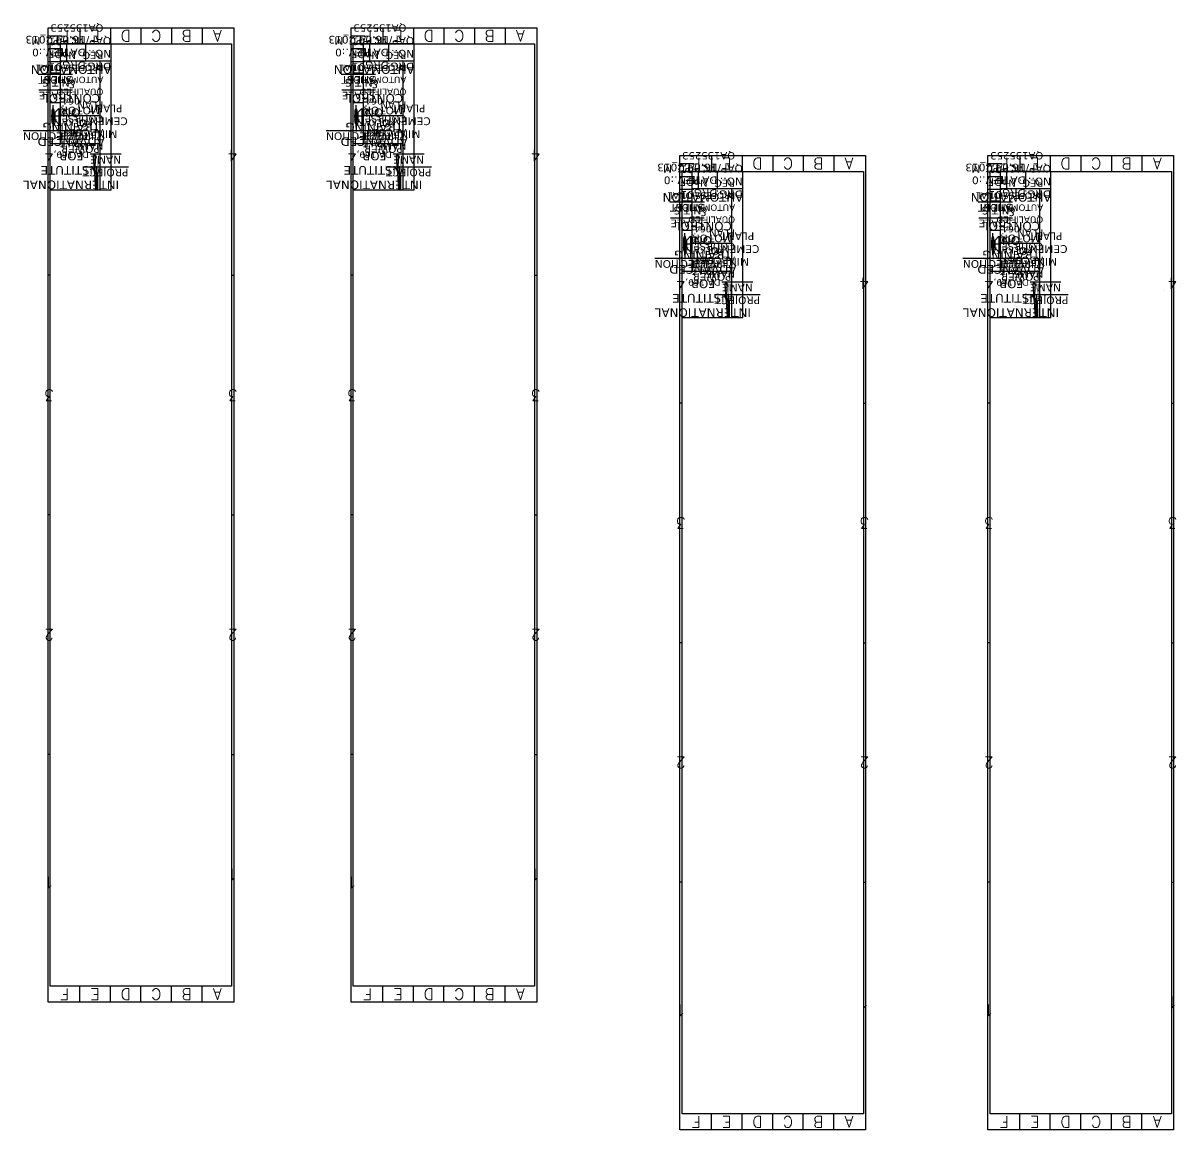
# Model space of a CAD drawing. Header units: millimetres. Extents: x -9791142 to 63260, y -4809864 to 11955173.
# Drawn here: x -5691632 to -1894335, y 8309734 to 11955173 of the extents above; entities that cross this region are included whole.
import ezdxf
from ezdxf.enums import TextEntityAlignment as Align

# ---------------------------------------------------------------- set-up
doc = ezdxf.new("R2010")
doc.units = ezdxf.units.MM
doc.header["$LTSCALE"] = 5
doc.styles.add('style2', font='verdana.ttf')

# ---------------------------------------------------------------- blocks, each defined once
blk = doc.blocks.new('SAMPLE_PAGE')
h = blk.add_hatch(color=140)
h.paths.add_polyline_path([(16629.1, -10414), (16626.1, -10414), (16626.1, -10466.3), (16629.1, -10466.3)])
h.paths.add_polyline_path([(16641.4, -10414), (16638.4, -10414), (16638.4, -10466.3), (16641.4, -10466.3)])
for color, points in [(2, [(16672, -10414), (16649, -10466.3), (16695, -10466.3)]), (2, [(23787.4, -10414), (23764.4, -10466.3), (23810.4, -10466.3)]), (1, [(16695.4, -10467.3), (16672.4, -10519.6), (16718.4, -10519.6)]), (1, [(23810.8, -10467.3), (23787.8, -10519.6), (23833.8, -10519.6)]), (2, [(31377.1, -10813.1), (31354.1, -10865.5), (31400.2, -10865.5)]), (2, [(38373.9, -10813.1), (38350.9, -10865.5), (38397, -10865.5)]), (1, [(31400.6, -10866.4), (31377.6, -10918.7), (31423.6, -10918.7)]), (1, [(38397.4, -10866.4), (38374.4, -10918.7), (38420.4, -10918.7)])]:
    blk.add_hatch(color=color).paths.add_polyline_path(points)
h = blk.add_hatch(color=140)
h.paths.add_polyline_path([(23744.5, -10414), (23741.5, -10414), (23741.5, -10466.3), (23744.5, -10466.3)])
h.paths.add_polyline_path([(23756.8, -10414), (23753.8, -10414), (23753.8, -10466.3), (23756.8, -10466.3)])
h = blk.add_hatch(color=140)
h.paths.add_polyline_path([(31334.3, -10813.1), (31331.3, -10813.1), (31331.3, -10865.5), (31334.3, -10865.5)])
h.paths.add_polyline_path([(31346.5, -10813.1), (31343.5, -10813.1), (31343.5, -10865.5), (31346.5, -10865.5)])
h = blk.add_hatch(color=140)
h.paths.add_polyline_path([(38331.1, -10813.1), (38328.1, -10813.1), (38328.1, -10865.5), (38331.1, -10865.5)])
h.paths.add_polyline_path([(38343.3, -10813.1), (38340.3, -10813.1), (38340.3, -10865.5), (38343.3, -10865.5)])
at = {"color": 6}
for p, q in [((14209.1, -7875.7), (14209.1, -7925.7)), ((14914.5, -7875.7), (14914.5, -7925.7)), ((15619.8, -7875.7), (15619.8, -7925.7)), ((16325.2, -7875.7), (16325.2, -7925.7)), ((17030.5, -7875.7), (17030.5, -7925.7)), ((21324.5, -7875.7), (21324.5, -7925.7)), ((22029.9, -7875.7), (22029.9, -7925.7)), ((22735.2, -7875.7), (22735.2, -7925.7)), ((23440.6, -7875.7), (23440.6, -7925.7)), ((24145.9, -7875.7), (24145.9, -7925.7)), ((28914.3, -8274.8), (28914.3, -8324.8)), ((29619.6, -8274.8), (29619.6, -8324.8)), ((30325, -8274.8), (30325, -8324.8)), ((31030.3, -8274.8), (31030.3, -8324.8)), ((31735.7, -8274.8), (31735.7, -8324.8)), ((35911.1, -8274.8), (35911.1, -8324.8)), ((36616.4, -8274.8), (36616.4, -8324.8)), ((37321.8, -8274.8), (37321.8, -8324.8)), ((38027.1, -8274.8), (38027.1, -8324.8)), ((38732.5, -8274.8), (38732.5, -8324.8)), ((13526.3, -8649), (13476.3, -8649)), ((17713.4, -8649), (17763.1, -8649)), ((20641.7, -8649), (20591.7, -8649)), ((24828.8, -8649), (24878.5, -8649)), ((28231.4, -9048.1), (28181.4, -9048.1)), ((32418.5, -9048.1), (32468.3, -9048.1)), ((35228.2, -9048.1), (35178.2, -9048.1)), ((39415.3, -9048.1), (39465.1, -9048.1)), ((13526.3, -9397.2), (13476.3, -9397.2)), ((17713.4, -9397.2), (17763.4, -9397.2)), ((20641.7, -9397.2), (20591.7, -9397.2)), ((24828.8, -9397.2), (24878.8, -9397.2)), ((28231.4, -9796.3), (28181.4, -9796.3)), ((32418.5, -9796.3), (32468.5, -9796.3)), ((35228.2, -9796.3), (35178.2, -9796.3)), ((39415.3, -9796.3), (39465.3, -9796.3)), ((13526.3, -10145.5), (13476.3, -10145.5)), ((17713.4, -10145.5), (17763.4, -10145.5)), ((20641.7, -10145.5), (20591.7, -10145.5)), ((24828.8, -10145.5), (24878.8, -10145.5)), ((28231.4, -10544.6), (28181.4, -10544.6)), ((32418.5, -10544.6), (32468.5, -10544.6)), ((35228.2, -10544.6), (35178.2, -10544.6)), ((39415.3, -10544.6), (39465.3, -10544.6)), ((14209.1, -10918.7), (14209.1, -10868.7)), ((14914.5, -10918.7), (14914.5, -10868.7)), ((15619.8, -10918.7), (15619.8, -10868.7)), ((16325.2, -10918.7), (16325.2, -10868.7)), ((17030.5, -10918.7), (17030.5, -10868.7)), ((21324.5, -10918.7), (21324.5, -10868.7)), ((22029.9, -10918.7), (22029.9, -10868.7)), ((22735.2, -10918.7), (22735.2, -10868.7)), ((23440.6, -10918.7), (23440.6, -10868.7)), ((24145.9, -10918.7), (24145.9, -10868.7)), ((28914.3, -11317.8), (28914.3, -11267.8)), ((29619.6, -11317.8), (29619.6, -11267.8)), ((30325, -11317.8), (30325, -11267.8)), ((31030.3, -11317.8), (31030.3, -11267.8)), ((31735.7, -11317.8), (31735.7, -11267.8)), ((35911.1, -11317.8), (35911.1, -11267.8)), ((36616.4, -11317.8), (36616.4, -11267.8)), ((37321.8, -11317.8), (37321.8, -11267.8)), ((38027.1, -11317.8), (38027.1, -11267.8)), ((38732.5, -11317.8), (38732.5, -11267.8))]:
    blk.add_line(p, q, dxfattribs=at)
at = {"color": 84}
for p, q in [((17713.4, -10387.9), (17713.4, -10868.7)), ((24828.8, -10387.9), (24828.8, -10868.7)), ((16308.7, -10411.8), (16308.7, -10868.7)), ((16308.7, -10411.8), (17726.7, -10411.8)), ((16563.5, -10411.8), (16563.5, -10814.5)), ((23424.1, -10411.8), (23424.1, -10868.7)), ((23424.1, -10411.8), (24842.1, -10411.8)), ((23678.9, -10411.8), (23678.9, -10814.5)), ((16563.5, -10556.2), (17713.4, -10556.2)), ((17478.4, -10556.2), (17478.4, -10868.7)), ((23678.9, -10556.2), (24828.8, -10556.2)), ((24593.8, -10556.2), (24593.8, -10868.7)), ((16563.5, -10644), (17478.4, -10644)), ((23678.9, -10644), (24593.8, -10644)), ((17478.4, -10684.7), (17713.4, -10684.7)), ((24593.8, -10684.7), (24828.8, -10684.7)), ((17478.4, -10776.7), (17713.4, -10776.7)), ((24593.8, -10776.7), (24828.8, -10776.7)), ((32418.5, -10787), (32418.5, -11267.8)), ((39415.3, -10787), (39415.3, -11267.8)), ((16308.7, -10814.5), (17478.4, -10814.5)), ((16893.5, -10814.5), (16893.5, -10868.7)), ((17329.8, -10814.5), (17329.8, -10868.7)), ((23424.1, -10814.5), (24593.8, -10814.5)), ((24008.9, -10814.5), (24008.9, -10868.7)), ((24445.2, -10814.5), (24445.2, -10868.7)), ((31013.8, -10810.9), (31013.8, -11267.8)), ((31013.8, -10810.9), (32431.9, -10810.9)), ((31268.7, -10810.9), (31268.7, -11213.6)), ((38010.6, -10810.9), (38010.6, -11267.8)), ((38010.6, -10810.9), (39428.7, -10810.9)), ((38265.5, -10810.9), (38265.5, -11213.6)), ((16308.7, -10868.7), (17713.4, -10868.7)), ((23424.1, -10868.7), (24828.8, -10868.7)), ((31268.7, -10955.4), (32418.5, -10955.4)), ((32183.5, -10955.4), (32183.5, -11267.8)), ((38265.5, -10955.4), (39415.3, -10955.4)), ((39180.3, -10955.4), (39180.3, -11267.8)), ((31268.7, -11043.2), (32183.5, -11043.2)), ((38265.5, -11043.2), (39180.3, -11043.2)), ((32183.5, -11083.8), (32418.5, -11083.8)), ((39180.3, -11083.8), (39415.3, -11083.8)), ((32183.5, -11175.8), (32418.5, -11175.8)), ((39180.3, -11175.8), (39415.3, -11175.8)), ((31013.8, -11213.6), (32183.5, -11213.6)), ((31598.7, -11213.6), (31598.7, -11267.8)), ((32034.9, -11213.6), (32034.9, -11267.8)), ((38010.6, -11213.6), (39180.3, -11213.6)), ((38595.5, -11213.6), (38595.5, -11267.8)), ((39031.7, -11213.6), (39031.7, -11267.8)), ((31013.8, -11267.8), (32418.5, -11267.8)), ((38010.6, -11267.8), (39415.3, -11267.8))]:
    blk.add_line(p, q, dxfattribs=at)
at = {"color": 140}
for p, q in [((16629.1, -10414), (16626.1, -10414)), ((16626.1, -10466.3), (16626.1, -10414)), ((16641.4, -10414), (16638.4, -10414)), ((16638.4, -10466.3), (16638.4, -10414)), ((16641.4, -10466.3), (16641.4, -10414)), ((23744.5, -10414), (23741.5, -10414)), ((23741.5, -10466.3), (23741.5, -10414)), ((23756.8, -10414), (23753.8, -10414)), ((23753.8, -10466.3), (23753.8, -10414)), ((23756.8, -10466.3), (23756.8, -10414)), ((31334.3, -10813.1), (31331.3, -10813.1)), ((31331.3, -10865.5), (31331.3, -10813.1)), ((31346.5, -10813.1), (31343.5, -10813.1)), ((31343.5, -10865.5), (31343.5, -10813.1)), ((31346.5, -10865.5), (31346.5, -10813.1)), ((38331.1, -10813.1), (38328.1, -10813.1)), ((38328.1, -10865.5), (38328.1, -10813.1)), ((38343.3, -10813.1), (38340.3, -10813.1)), ((38340.3, -10865.5), (38340.3, -10813.1)), ((38343.3, -10865.5), (38343.3, -10813.1))]:
    blk.add_line(p, q, dxfattribs=at)
at = {"color": 2}
for p, q in [((16649, -10466.3), (16672, -10414)), ((16695, -10466.3), (16672, -10414)), ((23764.4, -10466.3), (23787.4, -10414)), ((23810.4, -10466.3), (23787.4, -10414)), ((16649, -10466.3), (16695, -10466.3)), ((23764.4, -10466.3), (23810.4, -10466.3)), ((31354.1, -10865.5), (31377.1, -10813.1)), ((31400.2, -10865.5), (31377.1, -10813.1)), ((38350.9, -10865.5), (38373.9, -10813.1)), ((38397, -10865.5), (38373.9, -10813.1)), ((31354.1, -10865.5), (31400.2, -10865.5)), ((38350.9, -10865.5), (38397, -10865.5))]:
    blk.add_line(p, q, dxfattribs=at)
at = {"color": 4}
for p, q in [((16626.1, -10466.3), (16629.1, -10466.3)), ((16638.4, -10466.3), (16641.4, -10466.3)), ((23741.5, -10466.3), (23744.5, -10466.3)), ((23753.8, -10466.3), (23756.8, -10466.3)), ((31331.3, -10865.5), (31334.3, -10865.5)), ((31343.5, -10865.5), (31346.5, -10865.5)), ((38328.1, -10865.5), (38331.1, -10865.5)), ((38340.3, -10865.5), (38343.3, -10865.5))]:
    blk.add_line(p, q, dxfattribs=at)
at = {"color": 1}
for p, q in [((16672.4, -10519.6), (16695.4, -10467.3)), ((16695.4, -10467.3), (16718.4, -10519.6)), ((23787.8, -10519.6), (23810.8, -10467.3)), ((23810.8, -10467.3), (23833.8, -10519.6)), ((16672.4, -10519.6), (16718.4, -10519.6)), ((23787.8, -10519.6), (23833.8, -10519.6)), ((31377.6, -10918.7), (31400.6, -10866.4)), ((31400.6, -10866.4), (31423.6, -10918.7)), ((38374.4, -10918.7), (38397.4, -10866.4)), ((38397.4, -10866.4), (38420.4, -10918.7)), ((31377.6, -10918.7), (31423.6, -10918.7)), ((38374.4, -10918.7), (38420.4, -10918.7))]:
    blk.add_line(p, q, dxfattribs=at)
at = {"lineweight": 9, "ltscale": 5}
for p, q in [((13678.9, -10497), (13678.9, -10497)), ((20794.3, -10497), (20794.3, -10497)), ((28384.1, -10896.1), (28384.1, -10896.1)), ((35380.9, -10896.1), (35380.9, -10896.1))]:
    blk.add_line(p, q, dxfattribs=at)
at = {"color": 160}
for p, q in [((17516.9, -10617.9), (17601.2, -10629.7)), ((17650.6, -10607.9), (17650.6, -10676.5)), ((24632.3, -10617.9), (24716.6, -10629.7)), ((24766, -10607.9), (24766, -10676.5)), ((17506.9, -10642.2), (17684.9, -10642.2)), ((17516.9, -10666.5), (17601.2, -10654.7)), ((24622.3, -10642.2), (24800.3, -10642.2)), ((24632.3, -10666.5), (24716.6, -10654.7)), ((32222, -11017), (32306.4, -11028.8)), ((32355.8, -11007), (32355.8, -11075.6)), ((39218.8, -11017), (39303.2, -11028.8)), ((39352.6, -11007), (39352.6, -11075.6)), ((32212, -11041.3), (32390.1, -11041.3)), ((32222, -11065.6), (32306.4, -11053.8)), ((39208.8, -11041.3), (39386.9, -11041.3)), ((39218.8, -11065.6), (39303.2, -11053.8))]:
    blk.add_line(p, q, dxfattribs=at)
at = {"color": 240}
for points in [[(13476.3, -7875.7), (17763.4, -7875.7), (17763.4, -10918.7), (13476.3, -10918.7)], [(20591.7, -7875.7), (24878.8, -7875.7), (24878.8, -10918.7), (20591.7, -10918.7)], [(13526.3, -7925.7), (17713.4, -7925.7), (17713.4, -10868.7), (13526.3, -10868.7)], [(20641.7, -7925.7), (24828.8, -7925.7), (24828.8, -10868.7), (20641.7, -10868.7)], [(28181.4, -8274.8), (32468.5, -8274.8), (32468.5, -11317.8), (28181.4, -11317.8)], [(35178.2, -8274.8), (39465.3, -8274.8), (39465.3, -11317.8), (35178.2, -11317.8)], [(28231.4, -8324.8), (32418.5, -8324.8), (32418.5, -11267.8), (28231.4, -11267.8)], [(35228.2, -8324.8), (39415.3, -8324.8), (39415.3, -11267.8), (35228.2, -11267.8)]]:
    blk.add_lwpolyline(points, close=True, dxfattribs=at)
at = {"color": 160}
for points in [[(17516.9, -10666.5), (17516.9, -10617.9)], [(24632.3, -10666.5), (24632.3, -10617.9)], [(17601.2, -10629.7), (17601.2, -10654.7)], [(24716.6, -10629.7), (24716.6, -10654.7)], [(32222, -11065.6), (32222, -11017)], [(39218.8, -11065.6), (39218.8, -11017)], [(32306.4, -11028.8), (32306.4, -11053.8)], [(39303.2, -11028.8), (39303.2, -11053.8)]]:
    blk.add_lwpolyline(points, dxfattribs=at)
for centre, radius in [((17650.6, -10642.2), 24.3), ((24766, -10642.2), 24.3), ((17650.6, -10642.2), 12.5), ((24766, -10642.2), 12.5), ((32355.8, -11041.3), 24.3), ((39352.6, -11041.3), 24.3), ((32355.8, -11041.3), 12.5), ((39352.6, -11041.3), 12.5)]:
    blk.add_circle(centre, radius, dxfattribs=at)
at = {"color": 140, "style": 'style2'}
for p in [(16625.1, -10519.1), (23740.5, -10519.1), (31330.2, -10918.2), (38327, -10918.2)]:
    blk.add_text('TC', height=50.87, dxfattribs=at).set_placement(p, align=Align.CENTER)
at = {"color": 2, "char_height": 35, "attachment_point": 5, "style": 'style2'}
for s, insert, width in [('{\\Fromans|c0;A}', (13856.5, -7900.7), 705.35), ('{\\Fromans|c0;B}', (14561.8, -7900.7), 705.35), ('{\\Fromans|c0;C}', (15267.2, -7900.7), 705.35), ('{\\Fromans|c0;D}', (15972.5, -7900.7), 705.35), ('{\\Fromans|c0;E}', (16677.9, -7900.7), 705.35), ('\\pxqc;{\\Fromans|c0;F}', (17383.2, -7900.7), 705.35), ('{\\Fromans|c0;A}', (20971.9, -7900.7), 705.35), ('{\\Fromans|c0;B}', (21677.2, -7900.7), 705.35), ('{\\Fromans|c0;C}', (22382.6, -7900.7), 705.35), ('{\\Fromans|c0;D}', (23087.9, -7900.7), 705.35), ('{\\Fromans|c0;E}', (23793.3, -7900.7), 705.35), ('\\pxqc;{\\Fromans|c0;F}', (24498.6, -7900.7), 705.35), ('{\\Fromans|c0;1}', (17741.3, -8249.8), 50), ('{\\Fromans|c0;1}', (24856.7, -8249.8), 50), ('{\\Fromans|c0;1}', (13501.3, -8274.8), 50), ('{\\Fromans|c0;1}', (20616.7, -8274.8), 50), ('{\\Fromans|c0;A}', (28561.6, -8299.8), 705.35), ('{\\Fromans|c0;B}', (29267, -8299.8), 705.35), ('{\\Fromans|c0;C}', (29972.3, -8299.8), 705.35), ('{\\Fromans|c0;D}', (30677.7, -8299.8), 705.35), ('{\\Fromans|c0;E}', (31383, -8299.8), 705.35), ('\\pxqc;{\\Fromans|c0;F}', (32088.4, -8299.8), 705.35), ('{\\Fromans|c0;A}', (35558.4, -8299.8), 705.35), ('{\\Fromans|c0;B}', (36263.8, -8299.8), 705.35), ('{\\Fromans|c0;C}', (36969.1, -8299.8), 705.35), ('{\\Fromans|c0;D}', (37674.5, -8299.8), 705.35), ('{\\Fromans|c0;E}', (38379.8, -8299.8), 705.35), ('\\pxqc;{\\Fromans|c0;F}', (39085.2, -8299.8), 705.35), ('{\\Fromans|c0;1}', (32446.4, -8649), 50), ('{\\Fromans|c0;1}', (39443.2, -8649), 50), ('{\\Fromans|c0;1}', (28206.4, -8674), 50), ('{\\Fromans|c0;1}', (35203.2, -8674), 50), ('{\\Fromans|c0;2}', (13501.3, -9023.1), 50), ('{\\Fromans|c0;2}', (17741.3, -9023.1), 50), ('{\\Fromans|c0;2}', (20616.7, -9023.1), 50), ('{\\Fromans|c0;2}', (24856.7, -9023.1), 50), ('{\\Fromans|c0;2}', (28206.4, -9422.2), 50), ('{\\Fromans|c0;2}', (32446.4, -9422.2), 50), ('{\\Fromans|c0;2}', (35203.2, -9422.2), 50), ('{\\Fromans|c0;2}', (39443.2, -9422.2), 50), ('{\\Fromans|c0;3}', (13501.3, -9771.3), 50), ('{\\Fromans|c0;3}', (17741.3, -9771.3), 50), ('{\\Fromans|c0;3}', (20616.7, -9771.3), 50), ('{\\Fromans|c0;3}', (24856.7, -9771.3), 50), ('{\\Fromans|c0;3}', (28206.4, -10170.5), 50), ('{\\Fromans|c0;3}', (32446.4, -10170.5), 50), ('{\\Fromans|c0;3}', (35203.2, -10170.5), 50), ('{\\Fromans|c0;3}', (39443.2, -10170.5), 50), ('{\\Fromans|c0;4}', (13501.3, -10519.6), 50), ('{\\Fromans|c0;4}', (17738.4, -10519.6), 50), ('{\\Fromans|c0;4}', (20616.7, -10519.6), 50), ('{\\Fromans|c0;4}', (24853.8, -10519.6), 50), ('{\\Fromans|c0;A}', (13856.5, -10893.7), 705.35), ('{\\Fromans|c0;B}', (14561.8, -10893.7), 705.35), ('{\\Fromans|c0;C}', (15267.2, -10893.7), 705.35), ('{\\Fromans|c0;D}', (15972.5, -10893.7), 705.35), ('{\\Fromans|c0;E}', (16677.9, -10893.7), 705.35), ('\\pxqc;{\\Fromans|c0;F}', (17383.2, -10893.7), 705.35), ('{\\Fromans|c0;A}', (20971.9, -10893.7), 705.35), ('{\\Fromans|c0;B}', (21677.2, -10893.7), 705.35), ('{\\Fromans|c0;C}', (22382.6, -10893.7), 705.35), ('{\\Fromans|c0;D}', (23087.9, -10893.7), 705.35), ('{\\Fromans|c0;E}', (23793.3, -10893.7), 705.35), ('\\pxqc;{\\Fromans|c0;F}', (24498.6, -10893.7), 705.35), ('{\\Fromans|c0;4}', (28206.4, -10918.7), 50), ('{\\Fromans|c0;4}', (32443.5, -10918.7), 50), ('{\\Fromans|c0;4}', (35203.2, -10918.7), 50), ('{\\Fromans|c0;4}', (39440.3, -10918.7), 50), ('{\\Fromans|c0;A}', (28561.6, -11292.8), 705.35), ('{\\Fromans|c0;B}', (29267, -11292.8), 705.35), ('{\\Fromans|c0;C}', (29972.3, -11292.8), 705.35), ('{\\Fromans|c0;D}', (30677.7, -11292.8), 705.35), ('{\\Fromans|c0;E}', (31383, -11292.8), 705.35), ('\\pxqc;{\\Fromans|c0;F}', (32088.4, -11292.8), 705.35), ('{\\Fromans|c0;A}', (35558.4, -11292.8), 705.35), ('{\\Fromans|c0;B}', (36263.8, -11292.8), 705.35), ('{\\Fromans|c0;C}', (36969.1, -11292.8), 705.35), ('{\\Fromans|c0;D}', (37674.5, -11292.8), 705.35), ('{\\Fromans|c0;E}', (38379.8, -11292.8), 705.35), ('\\pxqc;{\\Fromans|c0;F}', (39085.2, -11292.8), 705.35)]:
    blk.add_mtext(s, dxfattribs=dict(at, insert=insert, width=width))
at = {"color": 140, "width": 963.119, "attachment_point": 2, "style": 'style2'}
for s, insert, char_height in [('INTERNATIONAL INSTITUTE FOR ADVANCED\\PTRAINING ON CONTROL & AUTOMATION', (17231.8, -10414.6), 27), ('INTERNATIONAL INSTITUTE FOR ADVANCED\\PTRAINING ON CONTROL & AUTOMATION', (24347.2, -10414.6), 27), ('DA 169, SALT LAKE, KOLKATA - 700 064', (17231.8, -10512.3), 20), ('DA 169, SALT LAKE, KOLKATA - 700 064', (24347.2, -10512.3), 20), ('INTERNATIONAL INSTITUTE FOR ADVANCED\\PTRAINING ON CONTROL & AUTOMATION', (31937, -10813.7), 27), ('INTERNATIONAL INSTITUTE FOR ADVANCED\\PTRAINING ON CONTROL & AUTOMATION', (38933.8, -10813.7), 27), ('DA 169, SALT LAKE, KOLKATA - 700 064', (31937, -10911.4), 20), ('DA 169, SALT LAKE, KOLKATA - 700 064', (38933.8, -10911.4), 20)]:
    blk.add_mtext(s, dxfattribs=dict(at, insert=insert, char_height=char_height))
at = {"color": 211, "char_height": 24, "style": 'style2'}
for s, insert, width, attachment_point in [('\\pxqc;\\P {\\LPROJECT\\PNAME} \\P\\PMINI\\PCEMENT\\PPLANT', (16308.7, -10546.7), 254.85, 4), ('\\pxqc;\\P {\\LPROJECT\\PNAME} \\P\\PMINI\\PCEMENT\\PPLANT', (23424.1, -10546.7), 254.85, 4), ('\\pxqc;{\\LPROJECTION} ', (17594, -10583.4), 235, 5), ('\\pxqc;{\\LPROJECTION} ', (24709.4, -10583.4), 235, 5), ('\\pxqc;POWER CIRCUIT OF MOTOR', (17021, -10600.1), 914.86, 5), ('\\pxqc;POWER CIRCUIT OF MOTOR', (24136.3, -10600.1), 914.86, 5), (' {\\LSCALE} \\PN.T.S\\P ', (17588.5, -10747), 235, 5), (' {\\LSCALE} \\PN.T.S\\P ', (24703.8, -10747), 235, 5), (' {\\LSHEET\\P01 OF 01\\P} ', (17594.4, -10836.1), 235, 5), (' {\\LSHEET\\P01 OF 01\\P} ', (24709.8, -10836.1), 235, 5), (' DRG. NO.: QAP/MCP/PC_M', (16308.7, -10841.6), 579.277, 4), (' DRG. DATE: 16.03.2013', (16893.5, -10841.6), 457.43, 4), (' REV.:0 ', (17329.8, -10841.6), 457.43, 4), (' DRG. NO.: QAP/MCP/PC_M', (23424.1, -10841.6), 579.277, 4), (' DRG. DATE: 16.03.2013', (24008.9, -10841.6), 457.43, 4), (' REV.:0 ', (24445.2, -10841.6), 457.43, 4), ('\\pxqc;\\P {\\LPROJECT\\PNAME} \\P\\PMINI\\PCEMENT\\PPLANT', (31013.8, -10945.8), 254.85, 4), ('\\pxqc;\\P {\\LPROJECT\\PNAME} \\P\\PMINI\\PCEMENT\\PPLANT', (38010.6, -10945.8), 254.85, 4), ('\\pxqc;{\\LPROJECTION} ', (32299.1, -10982.5), 235, 5), ('\\pxqc;{\\LPROJECTION} ', (39295.9, -10982.5), 235, 5), ('\\pxqc;POWER CIRCUIT OF MOTOR', (31726.1, -10999.3), 914.86, 5), ('\\pxqc;POWER CIRCUIT OF MOTOR', (38722.9, -10999.3), 914.86, 5), (' {\\LSCALE} \\PN.T.S\\P ', (32293.6, -11146.2), 235, 5), (' {\\LSCALE} \\PN.T.S\\P ', (39290.4, -11146.2), 235, 5), (' {\\LSHEET\\P01 OF 01\\P} ', (32299.5, -11235.2), 235, 5), (' {\\LSHEET\\P01 OF 01\\P} ', (39296.4, -11235.2), 235, 5), (' DRG. NO.: QAP/MCP/PC_M', (31013.8, -11240.7), 579.277, 4), (' DRG. DATE: 16.03.2013', (31598.7, -11240.7), 457.43, 4), (' REV.:0 ', (32034.9, -11240.7), 457.43, 4), (' DRG. NO.: QAP/MCP/PC_M', (38010.6, -11240.7), 579.277, 4), (' DRG. DATE: 16.03.2013', (38595.5, -11240.7), 457.43, 4), (' REV.:0 ', (39031.7, -11240.7), 457.43, 4)]:
    blk.add_mtext(s, dxfattribs=dict(at, insert=insert, width=width, attachment_point=attachment_point))
at = {"color": 211, "char_height": 22.8, "width": 1173.883, "attachment_point": 4, "line_spacing_factor": 1.125, "style": 'style2'}
for insert in [(16488, -10735.4), (23603.4, -10735.4), (31193.1, -11134.5), (38189.9, -11134.5)]:
    blk.add_mtext('^INAME^I^I^I: ABCDEF\\P^ICOURSE PLAN    : {\\H0.87719x;QUALIFIED AUTOMATION PROFESSIONAL}              \\P^IREG. No.^I^I: QA135253', dxfattribs=dict(at, insert=insert))

msp = doc.modelspace()

# ---------------------------------------------------------------- block references
at = {"lineweight": 9, "ltscale": 5, "xscale": -142.6437996070163, "yscale": -1054.590653613923, "zscale": 142.6437996070163}
msp.add_blockref('SAMPLE_PAGE', (20466, 4092), dxfattribs=at)

doc.saveas('drawing.dxf')
